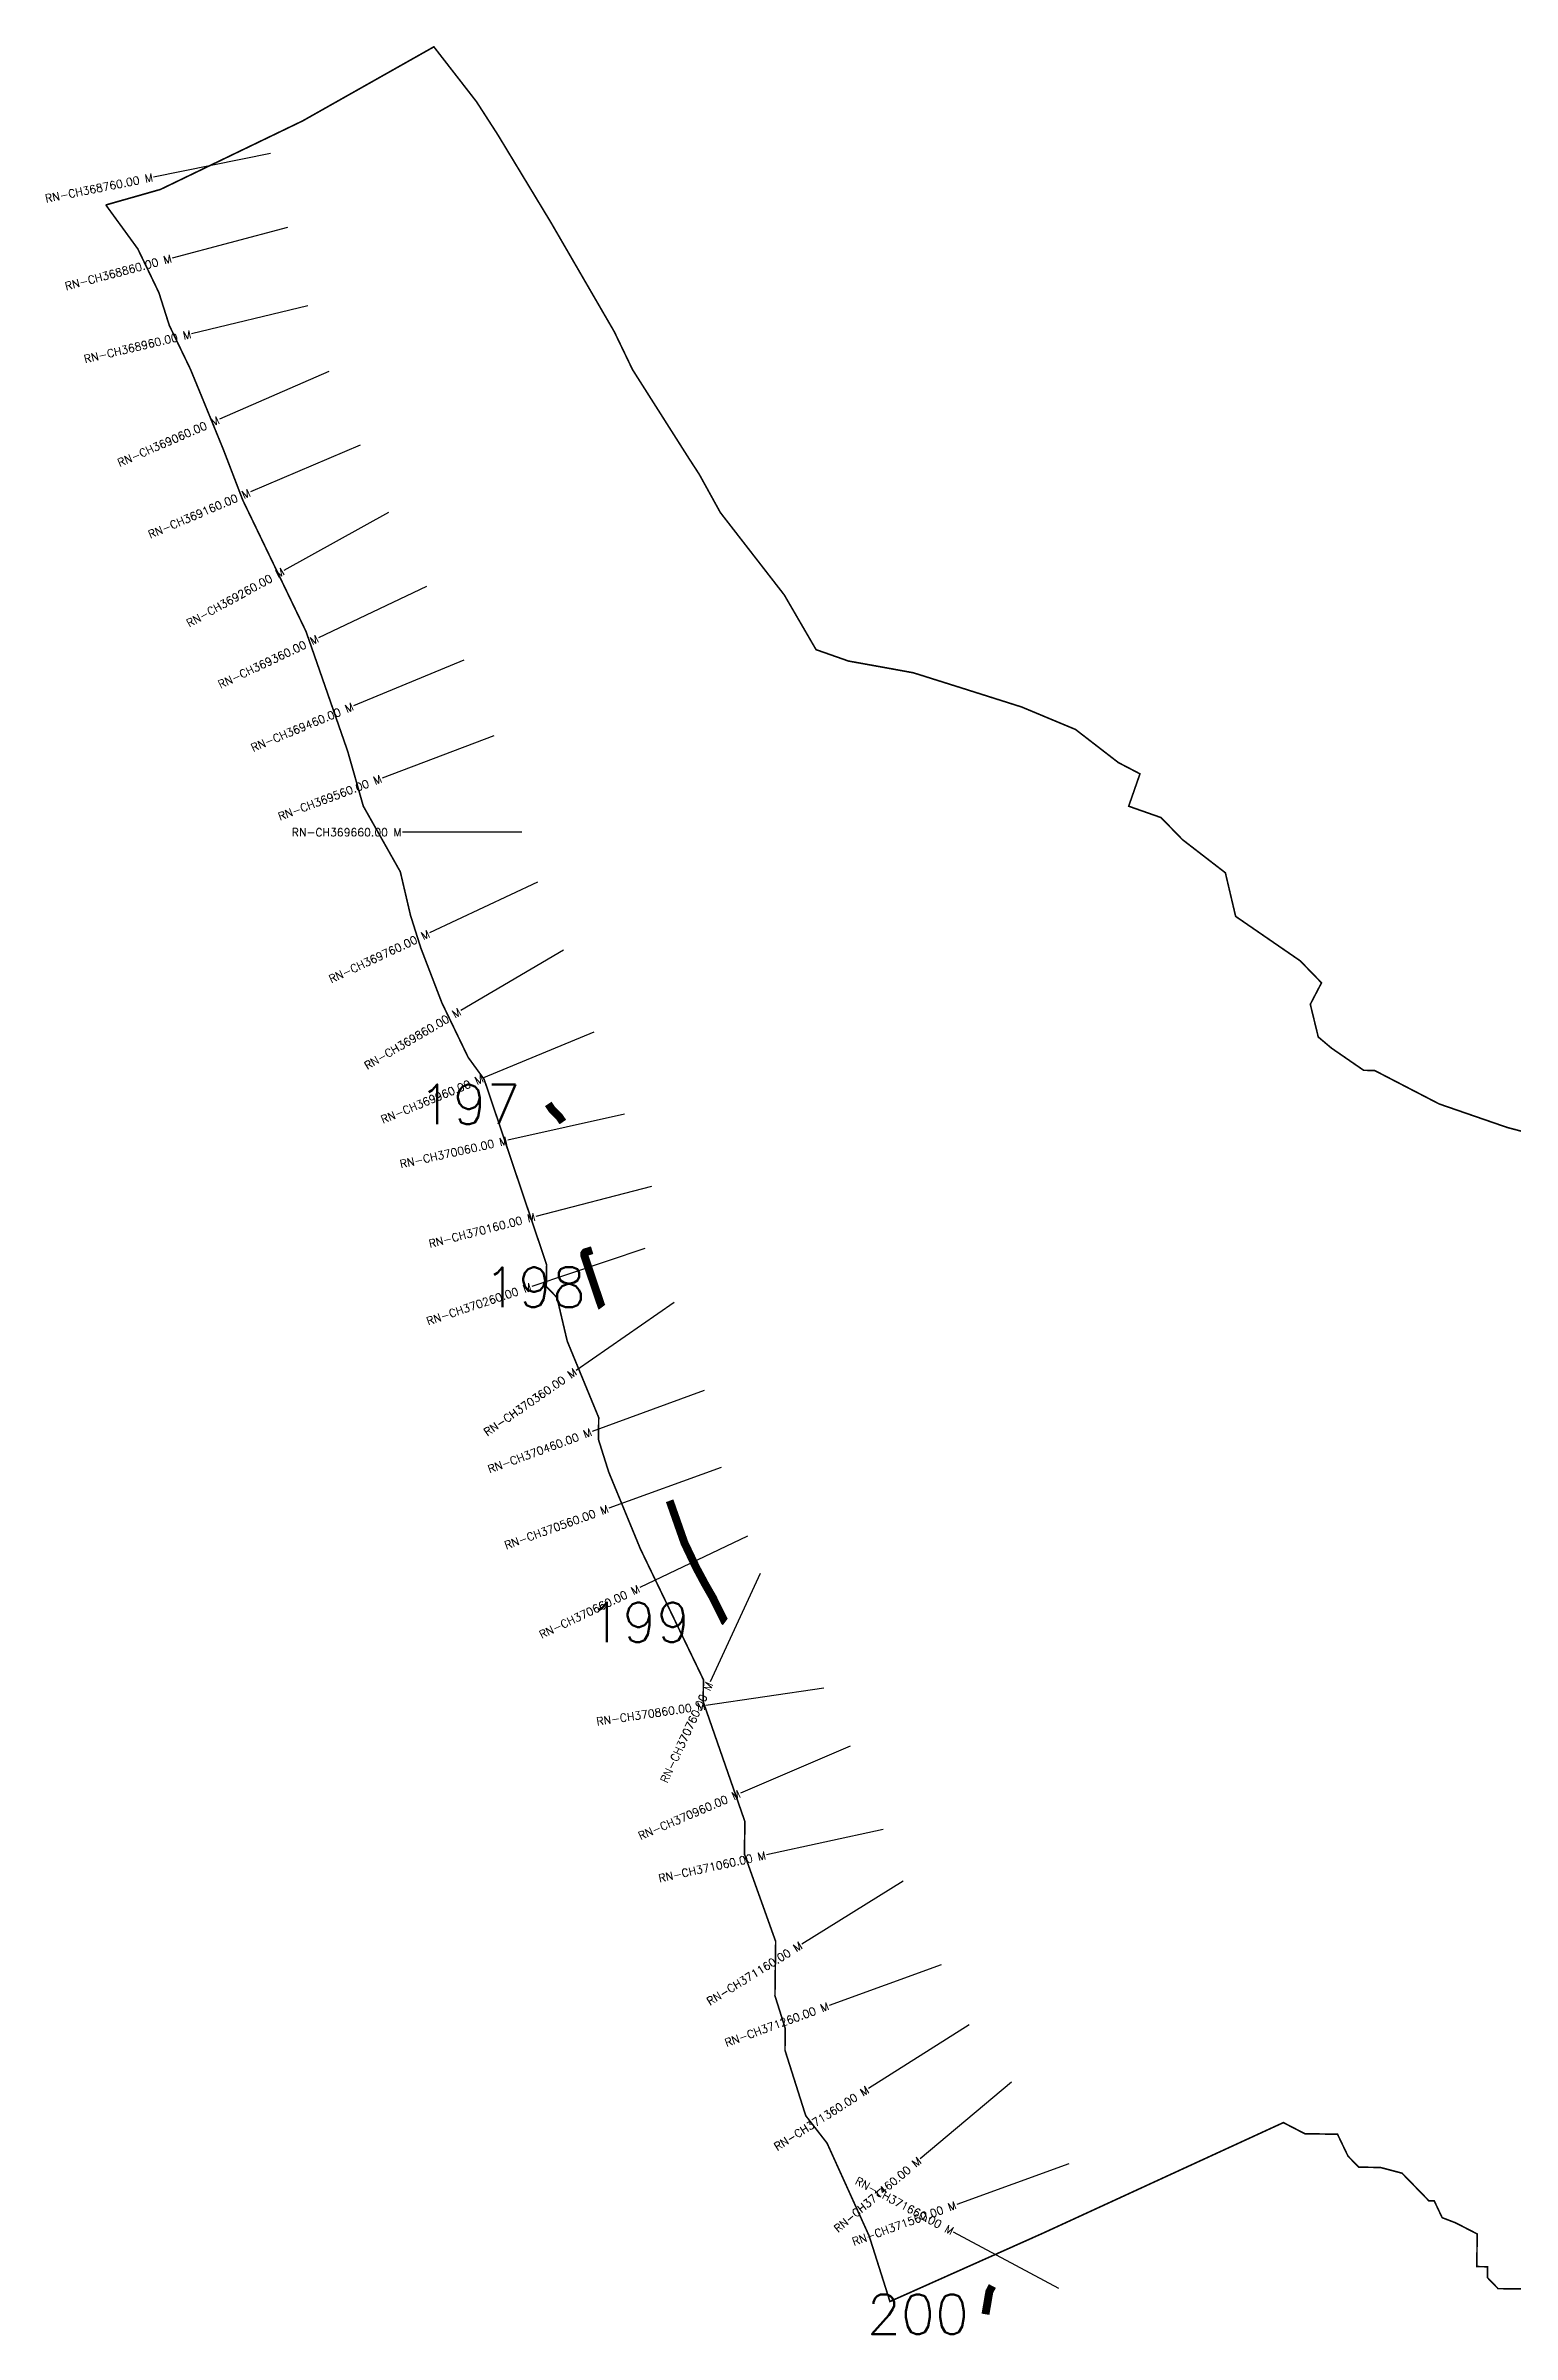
# Model space of a CAD drawing. Header units: metres. Extents: x 299365 to 303476, y 1964873 to 1967922.
# Drawn here: x 299365 to 301209, y 1965045 to 1967922 of the extents above; entities that cross this region are included whole.
import ezdxf
from ezdxf.enums import TextEntityAlignment as Align

# ---------------------------------------------------------------- set-up
doc = ezdxf.new("R2010")
doc.units = ezdxf.units.M
doc.header["$MEASUREMENT"] = 0
for name, color, linetype in [('ARTIFICIALLY PROTECTED', 4, 'Continuous'), ('CS', 134, 'Continuous'), ('CSMark', 6, 'Continuous')]:
    doc.layers.add(name, color=color, linetype=linetype)
doc.styles.get("Standard").update_dxf_attribs({"font": 'simplex.shx'})

msp = doc.modelspace()

# ---------------------------------------------------------------- linework, layer by layer
at = {"color": 6, "const_width": 2, "flags": 128}
for points in [[(299440.3, 1967721.7), (299508.9, 1967741.2), (299687.6, 1967827.3), (299852.8, 1967920.5), (299906.4, 1967851.5), (299933.1, 1967810.1), (299999.8, 1967700), (300079.7, 1967562.3), (300102.6, 1967514.7), (300173.5, 1967403.1), (300186.4, 1967383.3), (300199.7, 1967359.2), (300213, 1967335.1), (300293.4, 1967231.5), (300333.4, 1967162.7), (300374.1, 1967148.4), (300429.6, 1967138.4), (300455.8, 1967133.6), (300514.6, 1967115.1), (300591.7, 1967090.7), (300659.6, 1967062.4), (300713.6, 1967020.7), (300740.7, 1967006.6), (300726.5, 1966965.9), (300767.2, 1966951.6), (300794.1, 1966923.9), (300848.1, 1966882.2), (300861, 1966827.4), (300942.1, 1966771.6), (300969, 1966743.9), (300954.9, 1966716.9), (300964.9, 1966675.8), (300981.5, 1966661.8), (301022, 1966633.9), (301035.7, 1966633.7), (301117, 1966591.6), (301202.4, 1966562.1), (301252.9, 1966548.7)], [(301245.7, 1965101.6), (301191, 1965102.4), (301177.6, 1965116.3), (301177.8, 1965129.9), (301164.2, 1965130.1), (301164.8, 1965171.1), (301137.6, 1965185.1), (301120.7, 1965191.6), (301110.7, 1965212.8), (301103.9, 1965212.9), (301070.3, 1965247.5), (301043.1, 1965254.7), (301015.8, 1965255.1), (301002.3, 1965269), (300989.1, 1965296.5), (300948.1, 1965297.1), (300921, 1965311.1), (300769.8, 1965241.6), (300618.7, 1965172.1), (300426.3, 1965086.2), (300400.2, 1965168.5), (300347.2, 1965285.3), (300320.4, 1965319.8), (300294.3, 1965402.1), (300294.7, 1965429.4), (300281.7, 1965470.5), (300282.6, 1965538.8), (300243.3, 1965648.6), (300243.9, 1965689.5), (300202.4, 1965808.8), (300191.4, 1965840.4), (300191.8, 1965867.8), (300124.1, 1966008.2), (300112.3, 1966032.7), (300072.7, 1966128.8), (300059.7, 1966170), (300060.1, 1966197.3), (300020.5, 1966293.4), (300007.6, 1966348.2), (299994.2, 1966362.1), (299994.6, 1966389.4), (299916, 1966622.6), (299895.9, 1966650.2), (299862.8, 1966718.9), (299836.4, 1966787.6), (299823.4, 1966828.7), (299810.6, 1966883.5), (299764, 1966966.1), (299744.5, 1967034.7), (299701.6, 1967158.1), (299692, 1967185.6), (299639, 1967295.6), (299612.5, 1967350.6), (299596.1, 1967393.4), (299588.1, 1967414.2), (299560.2, 1967482.4), (299546.6, 1967515.4), (299520.1, 1967570.3), (299507, 1967611.5), (299480.5, 1967666.5), (299440.3, 1967721.7)]]:
    msp.add_lwpolyline(points, dxfattribs=at)
at = {"layer": 'ARTIFICIALLY PROTECTED', "const_width": 10, "flags": 128}
for points in [[(299996.7, 1966591.7), (300001.6, 1966584.3), (300010.7, 1966575.2), (300015, 1966568.9)], [(300051.8, 1966407.8), (300043, 1966405.1), (300042, 1966403.7), (300042, 1966401), (300049.4, 1966378.9), (300063.6, 1966336.9), (300064.2, 1966336.1)], [(300149.2, 1966092.8), (300150.2, 1966090.2), (300167.8, 1966040), (300182.7, 1966008.7), (300193.7, 1965988.2), (300203.4, 1965971.3), (300218.4, 1965941), (300219.2, 1965940.4)], [(300555.1, 1965105.7), (300551.3, 1965098.6), (300547.9, 1965078.8), (300546.4, 1965070.2)]]:
    msp.add_lwpolyline(points, dxfattribs=at)
at = {"layer": 'CS'}
for p, q in [((299647.4, 1967786.2), (299500.3, 1967756.8)), ((299668.6, 1967693.4), (299523.7, 1967654.8)), ((299694.1, 1967594.7), (299548.2, 1967559.8)), ((299720.7, 1967512.3), (299583.2, 1967452.4)), ((299760.3, 1967419.7), (299622.2, 1967361.1)), ((299795.6, 1967335), (299664.3, 1967262.3)), ((299843.4, 1967241.9), (299707.9, 1967177.7)), ((299890.5, 1967149.5), (299751.9, 1967092)), ((299928, 1967054.2), (299787.6, 1967001.3)), ((299963.2, 1966933.1), (299813.2, 1966933.1)), ((299983.3, 1966870.3), (299847.5, 1966806.7)), ((300015.9, 1966784.8), (299886.5, 1966709)), ((300053.9, 1966681.8), (299915.3, 1966624.5)), ((300092.4, 1966578.8), (299946, 1966546)), ((300126.5, 1966487.8), (299981.2, 1966450.3)), ((300118.1, 1966410), (299975.9, 1966362.3)), ((300155.1, 1966341.9), (300031.6, 1966256.7)), ((300192.5, 1966231.5), (300051.7, 1966179.8)), ((300213.9, 1966134.6), (300072.8, 1966083.5)), ((300247, 1966048.1), (300111.6, 1965983.6)), ((300263.3, 1966001.3), (300200.2, 1965865.2)), ((300343.3, 1965857.4), (300194.9, 1965835.5)), ((300376.3, 1965784.3), (300238.4, 1965725.4)), ((300417.8, 1965679.5), (300271.2, 1965647.5)), ((300443.1, 1965614.4), (300315.5, 1965535.4)), ((300490.8, 1965509.6), (300349.8, 1965458.4)), ((300526.1, 1965434.2), (300399.4, 1965353.9)), ((300579.3, 1965361.8), (300464.4, 1965265.4)), ((300651.2, 1965259.1), (300510.2, 1965208.1)), ((300638.5, 1965102.6), (300506.3, 1965173.4))]:
    msp.add_line(p, q, dxfattribs=at)

# ---------------------------------------------------------------- texts
at = {"char_height": 50, "attachment_point": 1}
for s, insert in [('197', (299833.5, 1966616.1)), ('198', (299915.6, 1966386.3)), ('199', (300046.9, 1965965)), ('200', (300397.2, 1965095.1))]:
    msp.add_mtext_dynamic_manual_height_columns(s, width=84.374, gutter_width=1, heights=[74.2], dxfattribs=dict(at, insert=insert))
at = {"layer": 'CSMark'}
for s, rotation, p in [('RN-CH368760.00 M', 11.3168, (299499.4, 1967756.6)), ('RN-CH368860.00 M', 14.8784, (299522.7, 1967654.6)), ('RN-CH368960.00 M', 13.4458, (299547.3, 1967559.6)), ('RN-CH369060.00 M', 23.5336, (299582.3, 1967452)), ('RN-CH369160.00 M', 22.9894, (299621.3, 1967360.7)), ('RN-CH369260.00 M', 28.9748, (299663.5, 1967261.8)), ('RN-CH369360.00 M', 25.3482, (299707, 1967177.2)), ('RN-CH369460.00 M', 22.5439, (299751, 1967091.7)), ('RN-CH369560.00 M', 20.6253, (299786.7, 1967001)), ('RN-CH369760.00 M', 25.0816, (299846.6, 1966806.3)), ('RN-CH369860.00 M', 30.3775, (299885.6, 1966708.5)), ('RN-CH369960.00 M', 22.4908, (299914.3, 1966624.1)), ('RN-CH370060.00 M', 12.6277, (299945, 1966545.8)), ('RN-CH370160.00 M', 14.4786, (299980.3, 1966450)), ('RN-CH370260.00 M', 18.5547, (299974.9, 1966362)), ('RN-CH370360.00 M', 34.6203, (300030.8, 1966256.1)), ('RN-CH370460.00 M', 20.1603, (300050.7, 1966179.5)), ('RN-CH370560.00 M', 19.8868, (300071.9, 1966083.2)), ('RN-CH370660.00 M', 25.489, (300110.7, 1965983.1)), ('RN-CH370760.00 M', 65.1099, (300199.8, 1965864.3)), ('RN-CH370860.00 M', 8.3835, (300193.9, 1965835.3)), ('RN-CH370960.00 M', 23.1393, (300237.5, 1965725)), ('RN-CH371060.00 M', 12.2988, (300270.2, 1965647.3)), ('RN-CH371160.00 M', 31.7752, (300314.7, 1965534.9)), ('RN-CH371260.00 M', 19.9536, (300348.9, 1965458)), ('RN-CH371360.00 M', 32.3633, (300398.6, 1965353.4)), ('RN-CH371460.00 M', 39.9745, (300463.6, 1965264.8)), ('RN-CH371660.00 M', 331.8142, (300505.4, 1965173.9)), ('RN-CH371560.00 M', 19.8838, (300509.2, 1965207.8))]:
    msp.add_text(s, height=10, rotation=rotation, dxfattribs=at).set_placement(p, align=Align.MIDDLE_RIGHT)
msp.add_text('RN-CH369660.00 M', height=10, dxfattribs=at).set_placement((299812.2, 1966933.1), align=Align.MIDDLE_RIGHT)

doc.saveas('drawing.dxf')
